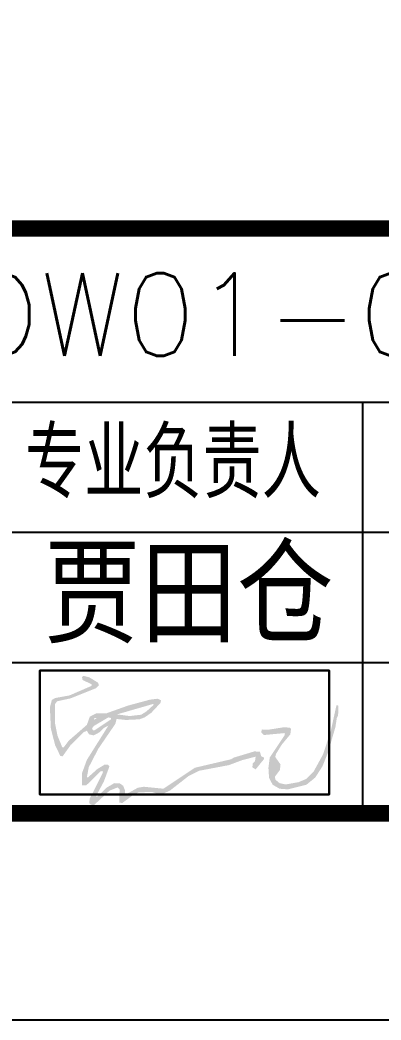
# Model space of a CAD drawing. Header units: millimetres. Extents: x -108786 to 29797, y -10598 to 53433.
# Drawn here: x -52846 to -51098, y -5967 to -1128 of the extents above; entities that cross this region are included whole.
import ezdxf

# ---------------------------------------------------------------- set-up
doc = ezdxf.new("R2010")
doc.units = ezdxf.units.MM
doc.header["$MEASUREMENT"] = 0
doc.linetypes.add('DASHED', pattern=[0.75, 0.5, -0.25])
for name, color, linetype in [('BEAM', 4, 'DASHED'), ('GoldSignBox', 7, 'Continuous'), ('JQLayer', 7, 'Continuous'), ('yy', 7, 'Continuous'), ('签字', 7, 'Continuous'), ('高专_图框', 7, 'Continuous')]:
    doc.layers.add(name, color=color, linetype=linetype)
doc.styles.add('GoldAttr', font='txt.shx', dxfattribs={"height": 4, "bigfont": 'hztxt.shx'})
doc.styles.add('高专图框仿宋', font='simfang.ttf')

# ---------------------------------------------------------------- blocks, each defined once
blk = doc.blocks.new('tk_tql_2018')
at = {"layer": '签字', "linetype": 'Continuous'}
h = blk.add_hatch(color=256, dxfattribs=at)
h.dxf.hatch_style = 1
h.paths.add_polyline_path([(-26479, 534.3), (-26475.9, 546.9), (-26493.3, 554.8), (-26529.7, 550.1), (-26635.9, 521.6), (-26742, 483.6), (-26791.1, 483.6), (-26821.2, 467.7), (-26835.4, 428.1), (-26922.6, 352.1), (-26947.9, 318.8), (-26954.2, 318.8), (-26978, 377.4), (-26989.1, 432.9), (-26989.1, 529.5), (-26979.6, 542.2), (-26914.6, 556.4), (-26791.1, 605.5), (-26776.8, 619.8), (-26781.6, 632.5), (-26822.8, 657.8), (-26852.9, 665.7), (-26859.2, 659.4), (-26856, 645.1), (-26811.7, 624.5), (-26813.3, 616.6), (-26919.4, 570.7), (-26989.1, 558), (-27004.9, 548.5), (-27014.4, 513.7), (-27009.7, 410.7), (-26989.1, 329.9), (-26963.7, 277.6), (-26952.7, 276.1), (-26913.1, 331.5), (-26849.7, 393.3), (-26835.4, 399.6), (-26824.4, 382.2), (-26802.2, 377.4), (-26775.3, 391.7), (-26751.5, 413.9), (-26730.9, 425), (-26835.4, 258.6), (-26859.2, 193.7), (-26859.2, 135.1), (-26838.6, 135.1), (-26768.9, 203.2), (-26759.4, 204.8), (-26757.8, 196.9), (-26821.2, 71.7), (-26824.4, 49.5), (-26816.4, 41.6), (-26800.6, 40), (-26726.1, 109.7), (-26686.5, 125.6), (-26677, 116.1), (-26678.6, 52.7), (-26664.4, 49.5), (-26608.9, 90.7), (-26583.6, 101.8), (-26520.2, 103.4), (-26490.1, 93.9), (-26468, 93.9), (-26431.5, 111.3), (-26344.4, 179.4), (-26290.5, 206.4), (-26148, 233.3), (-26084.6, 257.1), (-26018.1, 274.5), (-26021.3, 252.3), (-26032.4, 241.2), (-26033.9, 222.2), (-26018.1, 212.7), (-25978.5, 261.8), (-25976.9, 269.7), (-25991.2, 276.1), (-25997.5, 298.2), (-26024.4, 299.8), (-26124.2, 269.7), (-26136.9, 261.8), (-26312.7, 220.6), (-26464.8, 119.2), (-26559.8, 128.7), (-26588.3, 124), (-26651.7, 89.1), (-26650.1, 109.7), (-26659.6, 133.5), (-26675.5, 144.6), (-26702.4, 146.2), (-26740.4, 124), (-26787.9, 78.1), (-26789.5, 86), (-26753.1, 154.1), (-26726.1, 227), (-26732.5, 234.9), (-26748.3, 236.5), (-26784.8, 214.3), (-26829.1, 174.7), (-26835.4, 174.7), (-26825.9, 223.8), (-26780, 312.5), (-26697.6, 432.9), (-26691.3, 456.6), (-26645.4, 451.9), (-26580.4, 455.1), (-26555.1, 464.6), (-26523.4, 486.7)])
h.paths.add_polyline_path([(-26513.9, 529.5), (-26512.3, 524.7), (-26547.2, 493.1), (-26572.5, 477.2), (-26627.9, 470.9), (-26689.7, 478.8)], flags=16)
h.paths.add_polyline_path([(-26718.2, 461.4), (-26718.2, 455.1), (-26799, 401.2), (-26806.9, 402.8), (-26810.1, 412.3), (-26800.6, 423.4), (-26730.9, 464.6)], flags=16)
h.paths.add_polyline_path([(-26786.3, 459.8), (-26800.6, 453.5), (-26799, 461.4)], flags=16)
h.paths.add_polyline_path([(-25847, 409.1), (-25851.8, 413.9), (-25878.7, 417), (-25959.5, 404.4), (-25988, 405.9), (-25991.2, 391.7), (-25978.5, 379), (-25877.1, 388.5), (-25877.1, 379), (-25950, 269.7), (-25956.3, 220.6), (-25953.2, 171.5), (-25935.7, 138.3), (-25902.5, 119.2), (-25861.3, 116.1), (-25772.6, 138.3), (-25729.8, 173.1), (-25695, 227), (-25668, 293.5), (-25631.6, 418.6), (-25625.3, 461.4), (-25618.9, 474.1), (-25617.3, 521.6), (-25626.9, 523.2), (-25653.8, 401.2), (-25691.8, 285.6), (-25737.7, 201.6), (-25772.6, 166.8), (-25810.6, 150.9), (-25872.4, 139.8), (-25902.5, 146.2), (-25923.1, 163.6), (-25924.6, 177.9), (-25900.9, 209.5), (-25897.7, 236.5), (-25923.1, 272.9), (-25919.9, 287.1), (-25891.4, 333.1), (-25850.2, 382.2)])
at = {"layer": '高专_图框'}
for p, q in [((-30600, 1990), (-6500, 1990)), ((-25500, 0), (-25500, 1990)), ((-30600, 1360), (-18700, 1360)), ((-30600, 730), (-18700, 730))]:
    blk.add_line(p, q, dxfattribs=at)
blk.add_lwpolyline([(-6500, 2830, 80, 80, 0), (-40000, 2830, 80, 80, 0), (-40000, 0, 0, 0, 0)], format="xyseb", dxfattribs=at)
at = {"insert": (-26341.4, 1055.8), "char_height": 400, "width": 10500, "attachment_point": 5, "style": 'GoldAttr'}
blk.add_mtext('{\\H1.1667x;贾田仓}', dxfattribs=at)
at = {"layer": '高专_图框', "insert": (-27134.5, 1524.3), "char_height": 300, "attachment_point": 7, "style": '高专图框仿宋'}
blk.add_mtext('{\\W0.700000;专业负责人}', dxfattribs=at)
blk = doc.blocks.new('A1+0(841x594)-TK_STYLE_a-TK_HQ_a-62ba77e7', base_point=(10, -10))
at = {"layer": 'GoldSignBox'}
blk.add_lwpolyline([(-270.63, 0.917), (-256.63, 0.917), (-256.63, 6.917), (-270.63, 6.917)], close=True, dxfattribs=at)
at = {"layer": 'JQLayer', "color": 7, "linetype": 'Continuous'}
blk.add_lwpolyline([(-831, -10), (-831, 584), (10, 584), (10, -10)], close=True, dxfattribs=at)
at = {"layer": 'JQLayer', "color": 7, "linetype": 'Continuous', "const_width": 0.8}
blk.add_lwpolyline([(-806, 0), (-806, 574), (0, 574), (0, 0)], close=True, dxfattribs=at)
at = {"layer": 'yy'}
blk.add_lwpolyline([(-270.63, 6.917), (-256.63, 6.917), (-256.63, 0.917), (-270.63, 0.917)], close=True, dxfattribs=at)
at = {"layer": '高专_图框', "xscale": 0.01, "yscale": 0.01, "zscale": 0.01}
blk.add_blockref('tk_tql_2018', (0, 0), dxfattribs=at)
at = {"insert": (-238, 24.1), "char_height": 4, "width": 102, "attachment_point": 5, "style": 'GoldAttr'}
blk.add_mtext('{\\W1;鄞州区DW01-03-03a地块（东吴镇镇区）项目}', dxfattribs=at)

msp = doc.modelspace()

# ---------------------------------------------------------------- block references
at = {"layer": 'BEAM', "xscale": 100, "yscale": 100}
msp.add_blockref('A1+0(841x594)-TK_STYLE_a-TK_HQ_a-62ba77e7', (-24686.5, -5967), dxfattribs=at)

doc.saveas('drawing.dxf')
